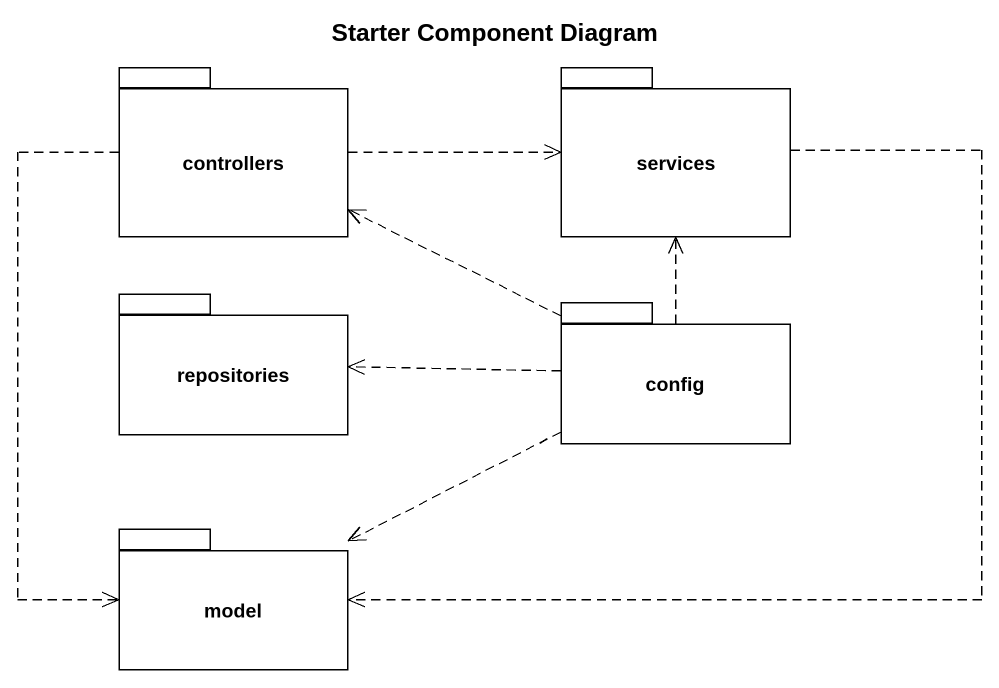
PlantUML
@startuml
title Starter Component Diagram
package controllers {
}
package services {
}
package repositories {
}
package config {
}
package model {
}
controllers .right.> services
controllers ..> model
services ..> model
config .left.> controllers
config .up.> services
config .left.> repositories
config .left.> model
@enduml
